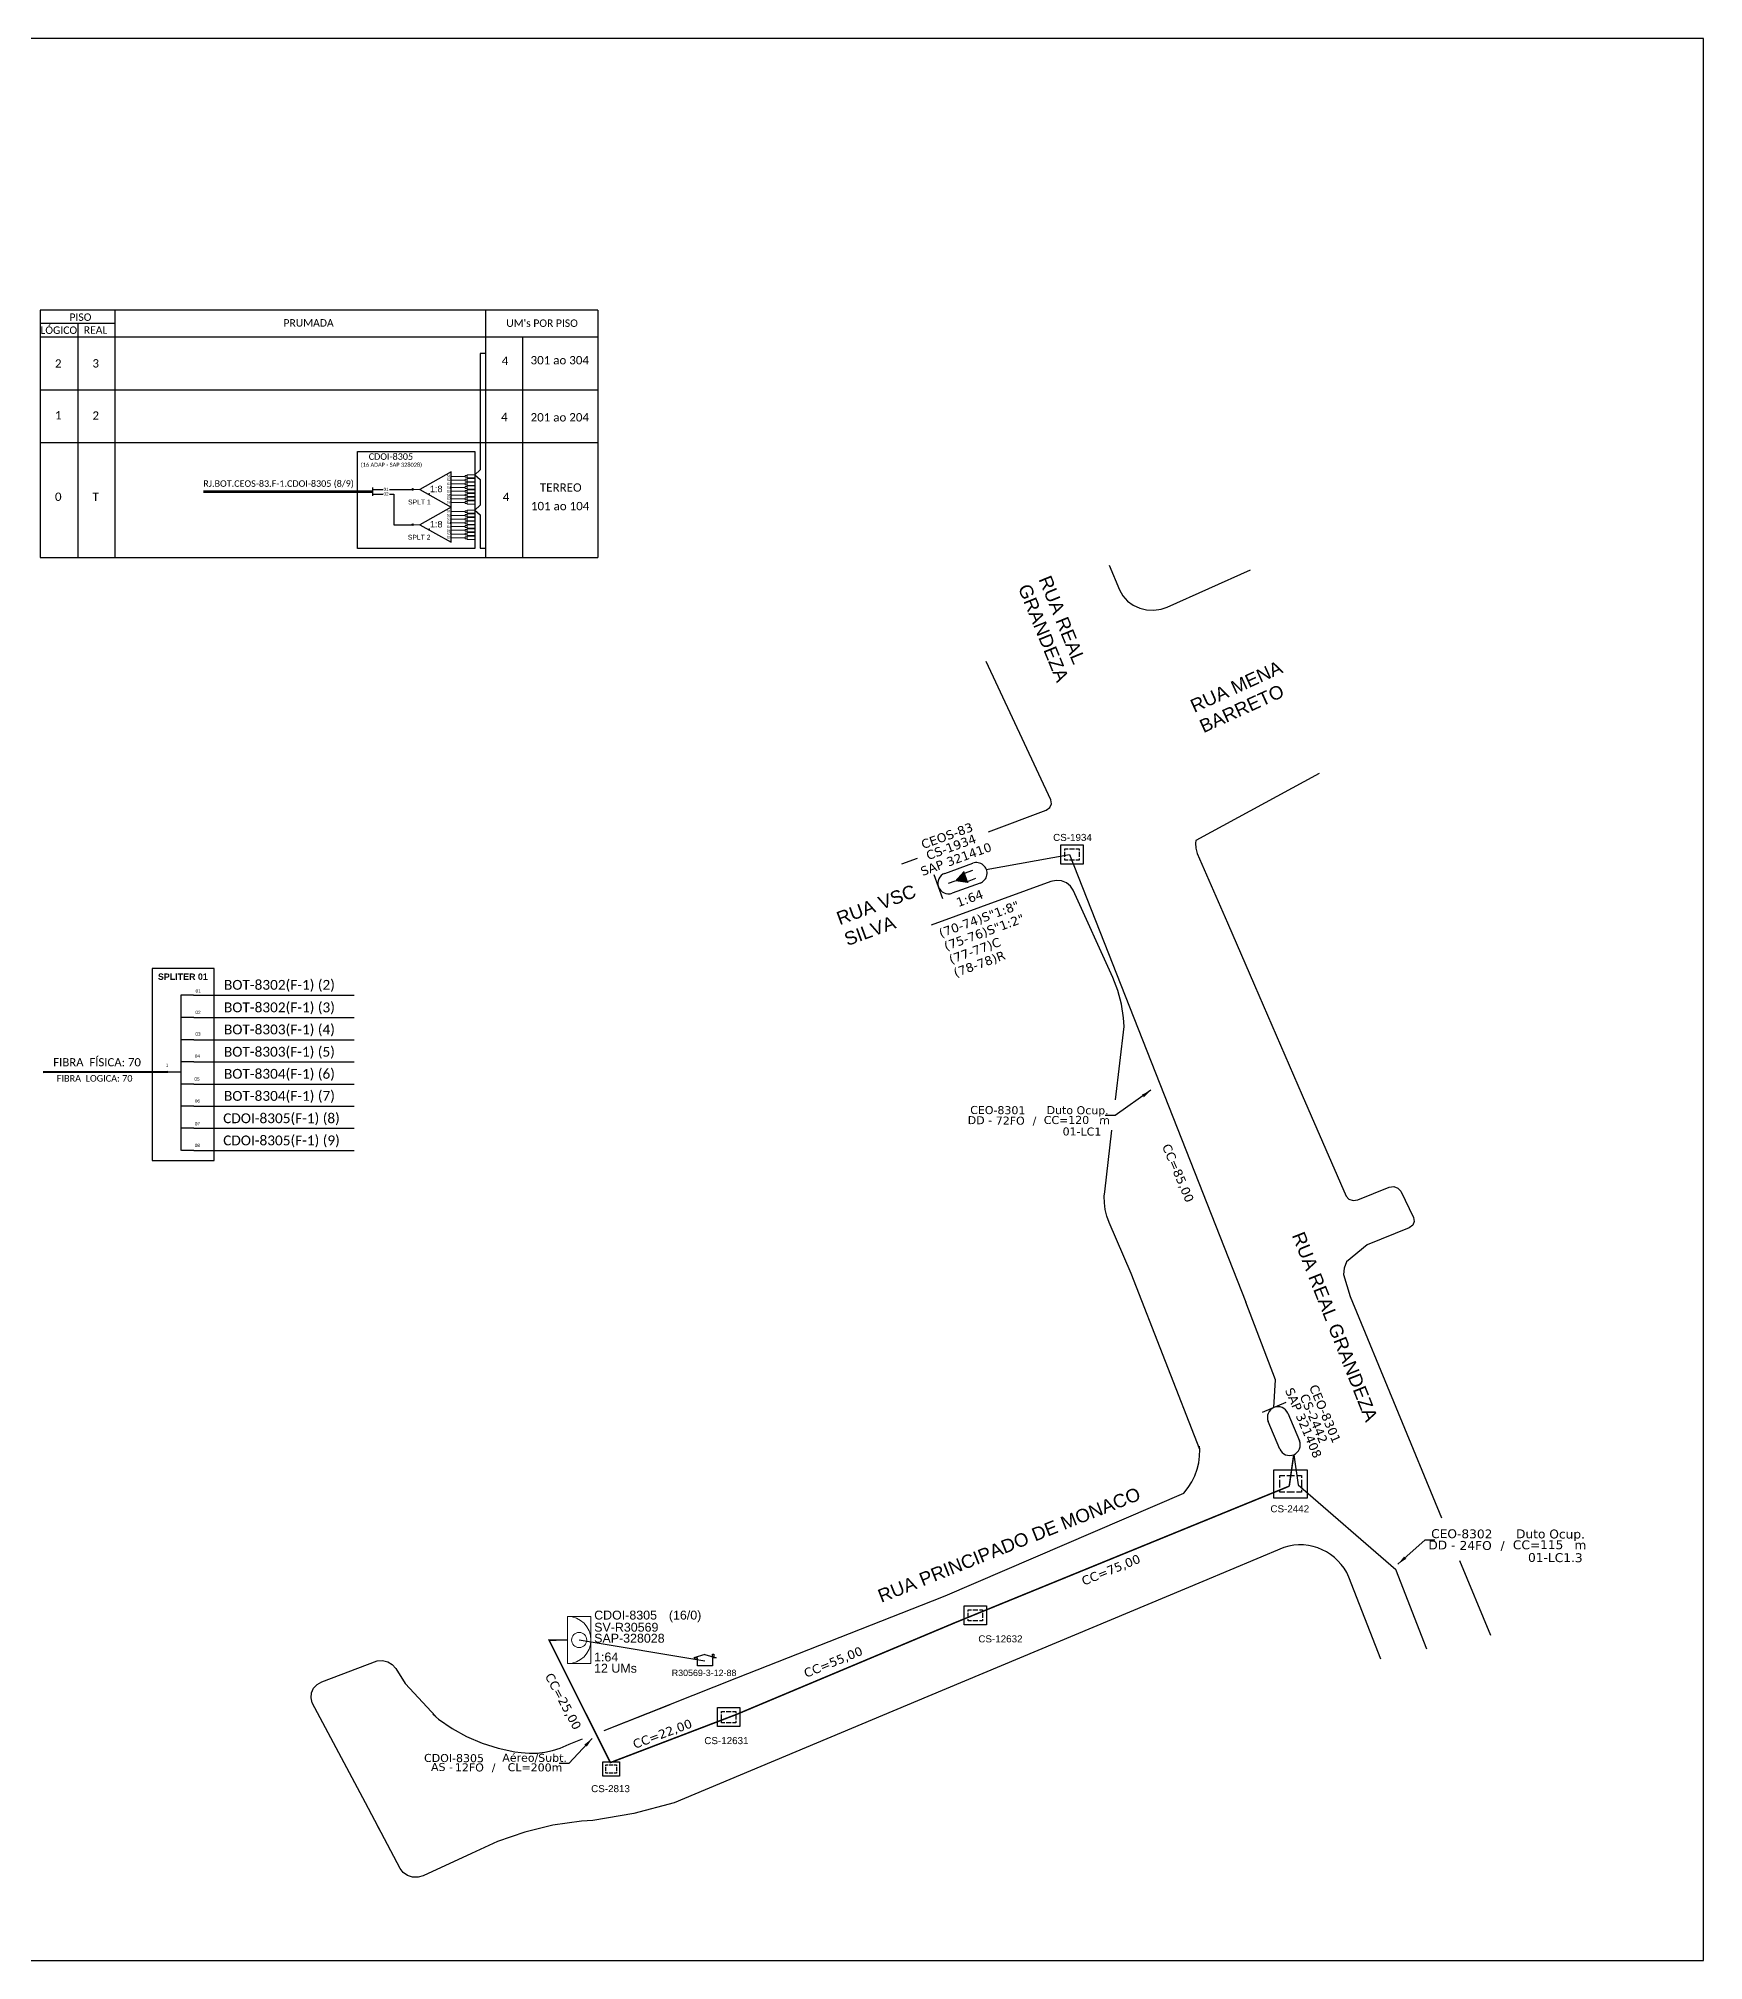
# Model space of a CAD drawing. Extents: x -4 to 837, y 1 to 595.
# Drawn here: x 323 to 837, y 1 to 595 of the extents above; entities that cross this region are included whole.
import ezdxf
from ezdxf.enums import TextEntityAlignment as Align

# ---------------------------------------------------------------- set-up
doc = ezdxf.new("R2010")
doc.units = 0
for name, color, linetype in [('10.1-Caixas Subterrâneas', 5, 'Continuous'), ('20.4-CEOS', 1, 'Continuous'), ('20.5-CEO', 1, 'Continuous'), ('CAP a instalar', 1, 'Continuous'), ('celulas gpon', 7, 'Continuous'), ('label_cabos', 7, 'Continuous'), ('locais', 7, 'Continuous'), ('QUADRA', 7, 'Continuous'), ('surveys', 7, 'Continuous')]:
    doc.layers.add(name, color=color, linetype=linetype)
for name, color, linetype, lineweight in [("20.0-LEGENDA DOS CDO'S", 1, 'Continuous', 0), ('20.1-CDO_INTERIOR', 1, 'Continuous', 0), ('Segmento Logradouro Texto', 238, 'Continuous', 0)]:
    doc.layers.add(name, color=color, linetype=linetype, lineweight=lineweight)
doc.layers.add('DROP DE CLIENTE', color=140, linetype='Continuous', plot=False)
doc.styles.add('ARIAL', font='arial.ttf')
doc.styles.add('DIGICADE', font='arial.ttf')
doc.styles.add('MtXpl_Calibri', font='calibri.ttf')
doc.styles.add('siredit', font='verdana.ttf')
doc.styles.add('WMF-Calibri0', font='calibri.ttf')
doc.linetypes.add('FENCELINE1', pattern='A,0.25,-0.1,[133,ltypeshp.shx,S=0.1,R=0,X=-0.1,Y=0],-0.1,1', length=1.45)
doc.dimstyles.new('CC', dxfattribs={"dimtxt": 1, "dimasz": 2, "dimexe": 0.18, "dimexo": 0.0625, "dimgap": 0.09, "dimtad": 0, "dimdec": 0, "dimrnd": 1, "dimzin": 0, "dimdsep": 46, "dimtxsty": 'siredit', "dimblk": 'NONE', "dimcen": 0, "dimse1": 1, "dimse2": 1, "dimsd1": 1, "dimsd2": 1, "dimclrt": 7, "dimadec": 0, "dimazin": 0, "dimtfac": 1, "dimtdec": 0, "dimtofl": 0, "dimtmove": 0, "dimatfit": 3, "dimfxl": 0, "dimtolj": 1, "dimtzin": 0, "dimarcsym": 0})

# ---------------------------------------------------------------- blocks, each defined once
blk = doc.blocks.new('SPLT_1-8_SC-APC')
at = {"color": 1}
blk.add_lwpolyline([(-7.37, -2.1), (-17.04, -7.55), (-7.37, -13), (-7.37, -2.1)], dxfattribs=at)
at = {"color": 3, "lineweight": 0}
for points in [[(-2.99, -3.51), (-7.37, -3.51)], [(-7.37, -4.66), (-2.99, -4.66)], [(-7.37, -5.82), (-2.99, -5.82)], [(-2.41, -3.02), (-2.41, -4)], [(-2.41, -3.02), (0, -3.02)], [(-2.41, -4), (0, -4)], [(-2.41, -4.17), (-2.41, -5.16)], [(-2.41, -4.17), (0, -4.17)], [(-2.41, -5.16), (0, -5.16)], [(-2.41, -5.32), (-2.41, -6.31)], [(-2.41, -5.32), (0, -5.32)], [(-7.37, -6.97), (-2.99, -6.97)], [(-7.37, -8.12), (-2.99, -8.12)], [(-7.37, -9.28), (-2.99, -9.28)], [(-7.37, -10.43), (-2.99, -10.43)], [(-7.37, -11.58), (-2.99, -11.58)], [(-2.41, -6.31), (0, -6.31)], [(-2.41, -6.48), (-2.41, -7.46)], [(-2.41, -6.48), (0, -6.48)], [(-2.41, -7.46), (0, -7.46)], [(-2.41, -7.63), (-2.41, -8.62)], [(-2.41, -7.63), (0, -7.63)], [(-2.41, -8.62), (0, -8.62)], [(-2.41, -8.78), (-2.41, -9.77)], [(-2.41, -8.78), (0, -8.78)], [(-2.41, -9.77), (0, -9.77)], [(-2.41, -9.94), (-2.41, -10.92)], [(-2.41, -9.94), (0, -9.94)], [(-2.41, -10.92), (0, -10.92)], [(-2.41, -11.09), (-2.41, -12.08)], [(-2.41, -11.09), (0, -11.09)], [(-2.41, -12.08), (0, -12.08)]]:
    blk.add_lwpolyline(points, dxfattribs=at)
for points in [[(-2.99, -3.22), (-2.41, -3.22), (-2.41, -3.8), (-2.99, -3.8)], [(-2.99, -4.38), (-2.41, -4.38), (-2.41, -4.95), (-2.99, -4.95)], [(-2.99, -5.53), (-2.41, -5.53), (-2.41, -6.1), (-2.99, -6.1)], [(-2.99, -6.68), (-2.41, -6.68), (-2.41, -7.26), (-2.99, -7.26)], [(-2.99, -7.84), (-2.41, -7.84), (-2.41, -8.41), (-2.99, -8.41)], [(-2.99, -8.99), (-2.41, -8.99), (-2.41, -9.56), (-2.99, -9.56)], [(-2.99, -10.14), (-2.41, -10.14), (-2.41, -10.72), (-2.99, -10.72)], [(-2.99, -11.3), (-2.41, -11.3), (-2.41, -11.87), (-2.99, -11.87)]]:
    blk.add_lwpolyline(points, close=True, dxfattribs=at)
at = {"color": 1, "lineweight": 0}
blk.add_lwpolyline([(-17.04, -7.55), (-19.26, -7.55)], dxfattribs=at)
at = {"color": 1, "style": 'ARIAL'}
for s, height, p in [('S1', 0.75, (-8.74, -3.78)), ('S2', 0.75, (-8.74, -4.97)), ('S3', 0.75, (-8.74, -6.18)), ('1:8', 2, (-13.91, -8.4)), ('S4', 0.75, (-8.74, -7.36)), ('S5', 0.75, (-8.74, -8.57)), ('S6', 0.75, (-8.74, -9.69)), ('S7', 0.75, (-8.74, -10.78)), ('S8', 0.75, (-8.74, -11.9))]:
    blk.add_text(s, height=height, dxfattribs=at).set_placement(p)
blk = doc.blocks.new('SPLITTER_')
blk.add_point((0, 0))
at = {"style": 'ARIAL', "flags": 4}
blk.add_attdef('SPLT', (0, -3.26), '', height=1.5, dxfattribs=at)
blk = doc.blocks.new('SURVEY_SURVEY')
for p, q in [((0, 0.0000127), (-0.0000126, 0.000009)), ((-0.0000126, 0.000009), (-0.0000086, 0.000009)), ((-0.0000086, 0), (-0.0000086, 0.000009)), ((0.0000086, 0), (-0.0000086, 0)), ((0, 0.0000127), (0.0000126, 0.000009)), ((0.0000084, 0.0000132), (0.0000098, 0.0000132)), ((0.0000084, 0.0000103), (0.0000084, 0.0000132)), ((0.0000126, 0.000009), (0.0000086, 0.000009)), ((0.0000086, 0.000009), (0.0000086, 0)), ((0.0000098, 0.0000132), (0.0000098, 0.0000099))]:
    blk.add_line(p, q)
blk = doc.blocks.new('MANHOLE_MS')
at = {"color": 0}
for p, q in [((-0.00000604, 0.00000542), (0.00000646, 0.00000542)), ((-0.00000604, -0.00000529), (-0.00000604, 0.00000542)), ((0.00000646, 0.00000542), (0.00000646, -0.00000529)), ((0.00000646, -0.00000529), (-0.00000604, -0.00000529))]:
    blk.add_line(p, q, dxfattribs=at)
for points in [[(-0.00000381, 0.00000234, 0), (-0.00000381, 0.00000319, 0), (-0.00000198, 0.00000319, 0)], [(-0.00000381, -0.00000131, 0), (-0.00000381, 0.00000156, 0)], [(-0.00000121, 0.00000319, 0), (0.00000167, 0.00000319, 0)], [(0.00000244, 0.00000319, 0), (0.00000422, 0.00000319, 0), (0.00000422, 0.00000234, 0)], [(0.00000422, 0.00000156, 0), (0.00000422, -0.00000131, 0)], [(-0.00000198, -0.00000306, 0), (-0.00000381, -0.00000306, 0), (-0.00000381, -0.00000209, 0)], [(0.00000167, -0.00000306, 0), (-0.00000121, -0.00000306, 0)], [(0.00000422, -0.00000209, 0), (0.00000422, -0.00000306, 0), (0.00000244, -0.00000306, 0)]]:
    blk.add_polyline3d(points, dxfattribs=at)
blk = doc.blocks.new('*U61')
at = {"layer": '20.4-CEOS', "color": 7, "style": 'siredit'}
for tag, p in [('FIBRAS_SPLITTER', (0, 0)), ('FIBRAS_TOP_C', (0, -4.13)), ('RESERVA_FINAIS', (0, -5.46))]:
    blk.add_attdef(tag, p, '', height=1.01, dxfattribs=at)
for tag, p, flags in [('ID_ATIVIDADE', (0, -6.77), 3), ('QTDE', (0, -9.4), 1), ('FATOR', (0, -8.09), 1), ('FID', (0, -10.71), 1)]:
    blk.add_attdef(tag, p, '', height=1.01, dxfattribs=dict(at, flags=flags))
blk = doc.blocks.new('*U62')
at = {"layer": '20.4-CEOS', "color": 7, "style": 'siredit'}
blk.add_attdef('FIBRAS_SPLITTER', (0, 0), '', height=1.01, dxfattribs=at)
for tag, p, flags in [('ID_ATIVIDADE', (0, -1.48), 3), ('FATOR', (0, -2.79), 1), ('QTDE', (0, -4.11), 1), ('FID', (0, -5.42), 1)]:
    blk.add_attdef(tag, p, '', height=1.01, dxfattribs=dict(at, flags=flags))
blk = doc.blocks.new('LEGENDA DOS CABOS')
at = {"layer": 'label_cabos', "color": 0, "style": 'siredit'}
for tag, p in [('TIPO_CABO', (2.74, 0.52)), ('ID', (4.24, 1.63)), ('CABO', (6.16, 0.47)), ('/', (9.19, 0.47)), ('METROS', (14.36, 0.47)), ('XX', (14.31, 1.67))]:
    blk.add_attdef(tag, text='', height=1, rotation=359.69, dxfattribs=at).set_placement(p, align=Align.MIDDLE_CENTER)
blk = doc.blocks.new('_None')
blk = doc.blocks.new('Inst CB DT OCUP CFOA-SM-DD-S-72')
at = {"layer": 'label_cabos', "color": 0, "style": 'siredit'}
for tag, flags, p in [('ID_ATIVIDADE', 3, (1.31, 2.67)), ('FATOR', 1, (11.56, 2.55))]:
    blk.add_attdef(tag, text='', height=1, rotation=359.69, dxfattribs=dict(at, flags=flags)).set_placement(p, align=Align.MIDDLE_CENTER)
for tag, p in [('TIPO_CABO', (1.11, 0)), ('DESTINO_CABO', (3.13, 1.26)), ('CABO', (4.69, -0.05)), ('/', (7.71, -0.05)), ('LANCE', (10.41, 0.02)), ('TIPO_CABO', (13.11, 1.24)), ('UND', (16.46, 0)), ('FID', (13.65, -1.41))]:
    blk.add_attdef(tag, text='', height=1, rotation=359.69, dxfattribs=at).set_placement(p, align=Align.MIDDLE_CENTER)
blk.add_attdef('QTDE', (11.93, -0.45), '', height=1, rotation=359.69, dxfattribs=at)
blk = doc.blocks.new('Inst CB DT OCUP CFOA-SM-DD-G-24')
at = {"layer": 'label_cabos', "color": 0, "style": 'siredit'}
for tag, flags, p in [('ID_ATIVIDADE', 3, (1.31, 2.67)), ('FATOR', 1, (11.56, 2.55))]:
    blk.add_attdef(tag, text='', height=1, rotation=359.69, dxfattribs=dict(at, flags=flags)).set_placement(p, align=Align.MIDDLE_CENTER)
for tag, p in [('TIPO_CABO', (1.11, 0)), ('DESTINO_CABO', (3.13, 1.26)), ('CABO', (4.69, -0.05)), ('/', (7.71, -0.05)), ('LANCE', (10.41, 0.02)), ('TIPO_CABO', (13.11, 1.24)), ('UND', (16.46, 0)), ('FID', (13.65, -1.41))]:
    blk.add_attdef(tag, text='', height=1, rotation=359.69, dxfattribs=at).set_placement(p, align=Align.MIDDLE_CENTER)
blk.add_attdef('QTDE', (11.93, -0.45), '', height=1, rotation=359.69, dxfattribs=at)

msp = doc.modelspace()

# ---------------------------------------------------------------- hatches: boundary and pattern name
h = msp.add_hatch(color=3)
h.dxf.hatch_style = 1
edge = h.paths.add_edge_path()
edge.add_arc((438.22, 455.89), 0.256, 0, 360)
h = msp.add_hatch(color=3)
h.dxf.hatch_style = 1
edge = h.paths.add_edge_path()
edge.add_arc((438.25, 444.99), 0.256, 0, 360)

# ---------------------------------------------------------------- linework, layer by layer
for p, q in [((837.17, 595.26), (-3.83, 595.26)), ((837.17, 1.26), (837.17, 595.26)), ((-3.83, 1.26), (837.17, 1.26))]:
    msp.add_line(p, q)
at = {"color": 1}
msp.add_line((425.85, 456.47), (425.85, 453.9), dxfattribs=at)
at = {"color": 7, "linetype": 'Continuous'}
for p, q in [((366.56, 299.64), (366.56, 251.58)), ((370.45, 299.64), (366.56, 299.64)), ((370.64, 292.68), (366.75, 292.68)), ((370.64, 285.83), (366.75, 285.83)), ((362.52, 275.92), (366.54, 275.92)), ((370.64, 278.95), (366.75, 278.95)), ((370.64, 272.13), (366.75, 272.13)), ((370.64, 265.3), (366.75, 265.3)), ((370.64, 258.46), (366.75, 258.46)), ((370.64, 251.62), (366.75, 251.62))]:
    msp.add_line(p, q, dxfattribs=at)
at = {"color": 10, "linetype": 'Continuous'}
for p, q in [((370.45, 299.64), (420.18, 299.62)), ((370.64, 292.68), (420.18, 292.67)), ((370.64, 285.84), (420.18, 285.83)), ((370.64, 278.96), (420.18, 278.95)), ((370.64, 272.14), (420.18, 272.13)), ((370.64, 265.32), (420.18, 265.3)), ((370.64, 258.47), (420.18, 258.45)), ((370.64, 251.62), (420.18, 251.61))]:
    msp.add_line(p, q, dxfattribs=at)
at = {"color": 1, "linetype": 'Continuous', "lineweight": 60}
msp.add_line((362.52, 275.92), (324.03, 275.8), dxfattribs=at)
at = {"color": 0}
for points in [[(495.42, 511.29), (323.16, 511.29)], [(346.31, 507.17), (323.16, 507.17)]]:
    msp.add_lwpolyline(points, dxfattribs=at)
for points in [[(323.16, 511.29), (323.16, 434.87)], [(346.31, 434.87), (346.31, 511.29)], [(460.7, 511.29), (460.7, 434.87)], [(495.42, 511.29), (495.42, 434.87)], [(334.73, 507.17), (334.73, 434.87)], [(323.16, 503.06), (495.42, 503.06)], [(472.27, 434.87), (472.27, 503.06)], [(323.16, 486.69), (495.42, 486.69)], [(323.16, 470.34), (495.42, 470.34)], [(323.16, 434.87), (495.42, 434.87)]]:
    msp.add_lwpolyline(points)
at = {"color": 3}
for points in [[(460.71, 497.89), (459.05, 497.89), (459.05, 461.93), (457.48, 460.42), (459.05, 458.91), (459.05, 451.03), (457.48, 449.52), (459.05, 448.01), (459.05, 437.74), (460.7, 437.74)], [(425.85, 455.89), (429.01, 455.89)], [(431.08, 455.89), (438.22, 455.89)]]:
    msp.add_lwpolyline(points, dxfattribs=at)
at = {"color": 1}
msp.add_lwpolyline([(421.21, 467.64), (457.48, 467.64), (457.48, 437.63), (421.21, 437.63)], close=True, dxfattribs=at)
msp.add_lwpolyline([(373.55, 455.19, 0.8, 0.8, 0), (425.85, 455.19, 0.8, 0.8, 0)], format="xyseb", dxfattribs=at)
at = {"color": 2}
for points in [[(425.84, 454.47), (429, 454.47)], [(431.08, 454.47), (432.36, 454.47), (432.36, 444.99), (438.22, 444.99)]]:
    msp.add_lwpolyline(points, dxfattribs=at)
at = {"color": 7}
msp.add_lwpolyline([(357.74, 248.5), (376.86, 248.5), (376.86, 307.87), (357.74, 307.87)], close=True, dxfattribs=at)
at = {"color": 3}
for centre in [(438.22, 455.89), (438.25, 444.99)]:
    msp.add_circle(centre, 0.256, dxfattribs=at)
at = {"layer": '20.1-CDO_INTERIOR', "color": 1, "lineweight": 18}
msp.add_lwpolyline([(493.34, 93.02), (493.34, 107.62), (486.04, 107.62), (486.04, 93.02)], close=True, dxfattribs=at)
msp.add_circle((489.69, 100.32), 2.34, dxfattribs=at)
msp.add_arc((486.04, 100.32), 7.3, 269.97241, 89.97241, dxfattribs=at)
at = {"layer": '20.4-CEOS', "color": 7}
for p, q in [((602.7, 337.24), (611.34, 340.38)), ((613.57, 334.22), (604.94, 331.08))]:
    msp.add_line(p, q, dxfattribs=at)
for points in [[(602.09, 329.33), (599.39, 336.75)], [(605.75, 334.86), (603.68, 334.11)], [(608.72, 337.32), (611.34, 338.27)], [(609.65, 334.76), (612.27, 335.71)]]:
    msp.add_lwpolyline(points, dxfattribs=at)
msp.add_lwpolyline([(605.75, 334.86, 0, 4.04, 0), (609.32, 336.16, 4.04, 4.04, 0)], format="xyseb", dxfattribs=at)
for centre, start, end in [((612.46, 337.3), 289.97538, 109.97538), ((603.82, 334.16), 109.97538, 289.97538)]:
    msp.add_arc(centre, 3.28, start, end, dxfattribs=at)
at = {"layer": '20.5-CEO', "color": 5}
for p, q in [((706.21, 159.34), (702.64, 167.85)), ((708.7, 170.4), (712.27, 161.89))]:
    msp.add_line(p, q, dxfattribs=at)
msp.add_lwpolyline([(708.05, 173.69), (700.74, 170.62)], dxfattribs=at)
for centre, start, end in [((705.67, 169.12), 22.77808, 202.77808), ((709.24, 160.62), 202.77808, 22.77808)]:
    msp.add_arc(centre, 3.29, start, end, dxfattribs=at)
at = {"layer": 'CAP a instalar', "color": 7, "ltscale": 50}
for p, q in [((615.49, 338.41), (641.19, 343.09)), ((641.19, 343.09), (695.67, 204.71)), ((704.91, 180.69), (695.67, 204.71)), ((704.4, 172.15), (704.91, 180.69)), ((710.51, 157.58), (711.86, 148.27)), ((711.86, 148.27), (742.03, 122.13)), ((751.67, 97.49), (742.03, 122.13)), ((742.03, 122.13), (742.03, 122.13))]:
    msp.add_line(p, q, dxfattribs=at)
at = {"layer": 'CAP a instalar', "color": 10, "ltscale": 50, "const_width": 0.55}
msp.add_lwpolyline([(695.67, 204.71), (695.67, 204.71)], dxfattribs=at)
at = {"layer": 'CAP a instalar', "color": 10, "linetype": 'FENCELINE1', "ltscale": 7, "const_width": 0.467}
for points in [[(709.12, 147.86), (710.51, 157.58)], [(486.04, 100.31), (480.39, 100.29), (499.33, 62.44), (538.25, 77.3), (605.85, 105.68), (709.12, 147.86)]]:
    msp.add_lwpolyline(points, dxfattribs=at)
at = {"layer": 'DROP DE CLIENTE'}
msp.add_lwpolyline([(528.49, 93.78), (489.69, 100.32)], dxfattribs=at)
at = {"layer": 'QUADRA'}
for points in [[(653.49, 432.48), (656.7, 424.85), (657.74, 423), (659.16, 421.38), (660.91, 420.08), (662.91, 419.16), (665.06, 418.64), (667.31, 418.54), (669.53, 418.87), (671.4, 419.51), (697.19, 431)], [(598.87, 112.41), (602.79, 113.95)], [(427.98, 41.71), (427.01, 43.54)]]:
    msp.add_lwpolyline(points, dxfattribs=at)
at = {"layer": 'QUADRA', "color": 4}
for points in [[(653.49, 432.48), (656.7, 424.85), (657.74, 423), (659.16, 421.38), (660.91, 420.08), (662.91, 419.16), (665.06, 418.64), (667.31, 418.54), (669.53, 418.87), (671.4, 419.51), (697.19, 431)], [(616.14, 350.09), (634.05, 356.74), (635.13, 357.55), (635.63, 358.74), (635.42, 360.01), (615.44, 402.67)], [(718.37, 368.09), (680.26, 347.35)], [(680.26, 347.35), (680.12, 346.57), (680.22, 345.03), (680.69, 343.37), (690.04, 321.96), (698.4, 302.71)], [(589.39, 340.16), (594.2, 341.95)], [(655.43, 267.23), (658.09, 289.88), (657.95, 292.63), (657.3, 296.85), (656.2, 301), (654.62, 305.01), (642.33, 332.02), (641.51, 333.25), (640.27, 334.28), (638.73, 334.9), (637.07, 335.03), (635.41, 334.72), (598.43, 321.21)], [(698.4, 302.71), (713.14, 268.74)], [(713.14, 268.74), (726.7, 237.53), (727.59, 236.57), (728.89, 236.14), (730.28, 236.35), (740.05, 240.29)], [(681.45, 159.23), (660.26, 213.61), (653.48, 229.35), (652.76, 231.32), (652.28, 233.35), (652.01, 235.41), (651.98, 237.49), (652.1, 238.84), (654.34, 257.91)], [(740.05, 240.29), (741.41, 240.48), (742.7, 240), (743.58, 238.99), (747.55, 230.93), (747.76, 229.69), (747.29, 228.5), (746.2, 227.69), (733.21, 222.46)], [(733.21, 222.46), (726.78, 217.18), (726.08, 215.26), (725.87, 213.25), (727.94, 206.45)], [(727.94, 206.45), (756.23, 138.12)], [(676.51, 145.75), (676.51, 145.75), (676.51, 145.75), (677.86, 147.43), (679.02, 149.2), (679.93, 151.1), (680.65, 153.07), (681.16, 155.08), (681.43, 157.15), (681.45, 159.23), (681.35, 160.26)], [(602.79, 113.95), (676.51, 145.75)], [(707.47, 128.94), (682.38, 118.43)], [(761.72, 124.89), (771.29, 101.78)], [(737.42, 94.37), (727.58, 119.74)], [(682.38, 118.43), (597.4, 82.83)], [(538.39, 88.58), (598.87, 112.41)], [(423.6, 49.98), (407.22, 80.92), (406.82, 82.43), (406.97, 83.97), (407.62, 85.41), (408.7, 86.59), (410.11, 87.4), (427.23, 93.9), (428.92, 93.97), (430.53, 93.57), (431.93, 92.71), (432.99, 91.51), (435.87, 86.85), (445.34, 76.64)], [(497.45, 72.39), (538.39, 88.58)], [(444.48, 77.38), (446.2, 75.9), (450.39, 72.99), (454.9, 70.49), (459.67, 68.46), (464.65, 66.88), (469.76, 65.79), (471.72, 65.52), (474.19, 65.32), (476.65, 65.35), (479.09, 65.63), (481.49, 66.13), (483.81, 66.87), (486.58, 68.1), (490.76, 69.75)], [(497.45, 72.39), (517.78, 80.43)], [(597.4, 82.83), (519.01, 50)], [(519.01, 50), (519.01, 50), (519.01, 50), (506.62, 46.68), (493.92, 44.58), (490.36, 44.31), (481.5, 43.07), (472.85, 40.96), (464.45, 38.04), (456.45, 34.32), (441.48, 27.45), (439.88, 27.01), (438.22, 27.02), (436.63, 27.52), (435.28, 28.47), (434.33, 29.73), (423.6, 49.98)]]:
    msp.add_lwpolyline(points, dxfattribs=at)
msp.add_arc((712.48, 113.31), 16.41, 23.05182, 107.80091, dxfattribs=at)

# ---------------------------------------------------------------- block references
at = {"color": 3}
for p in [(457.48, 463.44), (457.48, 452.54)]:
    msp.add_blockref('SPLT_1-8_SC-APC', p, dxfattribs=at)
ref = msp.add_blockref('SPLITTER_', (443.33, 454.51), dxfattribs=dict(xscale=-1))
ref.add_attrib('SPLT', 'SPLT 1', (436.8, 451.25), dxfattribs={"height": 1.5, "style": 'ARIAL'})
ref = msp.add_blockref('SPLITTER_', (443.28, 443.62), dxfattribs=dict(xscale=-1))
ref.add_attrib('SPLT', 'SPLT 2', (436.75, 440.36), dxfattribs={"height": 1.5, "style": 'ARIAL'})
at = {"color": 0, "lineweight": 0}
ref = msp.add_blockref('Inst CB DT OCUP CFOA-SM-DD-S-72', (611.32, 260.96), dxfattribs=dict(at, xscale=2.473489893501805, yscale=2.473489893501805, zscale=2.473489893501805))
ref.add_attrib('DESTINO_CABO', 'CEO-8301', dxfattribs={"layer": 'label_cabos', "color": 0, "height": 2.473, "rotation": 359.69001, "style": 'siredit'}).set_placement((619.06, 264.08), align=Align.MIDDLE_CENTER)
ref.add_attrib('TIPO_CABO', 'Duto Ocup.', dxfattribs={"layer": 'label_cabos', "color": 0, "height": 2.473, "rotation": 359.69001, "style": 'siredit'}).set_placement((643.74, 264.04), align=Align.MIDDLE_CENTER)
ref.add_attrib('/', '/', dxfattribs={"layer": 'label_cabos', "color": 0, "height": 2.47, "rotation": 359.69001, "style": 'siredit'}).set_placement((630.4, 260.83), align=Align.MIDDLE_CENTER)
ref.add_attrib('FID', '01-LC1', dxfattribs={"layer": 'label_cabos', "color": 0, "height": 2.473, "rotation": 359.69001, "style": 'siredit'}).set_placement((645.07, 257.46), align=Align.MIDDLE_CENTER)
ref.add_attrib('LANCE', 'CC=', dxfattribs={"layer": 'label_cabos', "color": 0, "height": 2.473, "rotation": 359.69001, "style": 'siredit'}).set_placement((637.06, 261.01), align=Align.MIDDLE_CENTER)
ref.add_attrib('UND', 'm', dxfattribs={"layer": 'label_cabos', "color": 0, "height": 2.47, "rotation": 359.69001, "style": 'siredit'}).set_placement((652.04, 260.96), align=Align.MIDDLE_CENTER)
ref.add_attrib('CABO', '72FO', dxfattribs={"layer": 'label_cabos', "color": 0, "height": 2.473, "rotation": 359.69001, "style": 'siredit'}).set_placement((622.91, 260.83), align=Align.MIDDLE_CENTER)
ref.add_attrib('TIPO_CABO', 'DD - ', dxfattribs={"layer": 'label_cabos', "color": 0, "height": 2.473, "rotation": 359.69001, "style": 'siredit'}).set_placement((614.07, 260.95), align=Align.MIDDLE_CENTER)
ref.add_attrib('QTDE', '120', (640.82, 259.83), dxfattribs={"layer": 'label_cabos', "color": 0, "height": 2.473, "rotation": 359.69001, "style": 'siredit'})
ref = msp.add_blockref('Inst CB DT OCUP CFOA-SM-DD-G-24', (753.85, 129.67), dxfattribs=dict(at, xscale=2.748322103890894, yscale=2.748322103890894, zscale=2.748322103890894))
ref.add_attrib('DESTINO_CABO', 'CEO-8302', dxfattribs={"layer": 'label_cabos', "color": 0, "height": 2.748, "rotation": 359.69001, "style": 'siredit'}).set_placement((762.45, 133.14), align=Align.MIDDLE_CENTER)
ref.add_attrib('TIPO_CABO', 'Duto Ocup.', dxfattribs={"layer": 'label_cabos', "color": 0, "height": 2.748, "rotation": 359.69001, "style": 'siredit'}).set_placement((789.87, 133.09), align=Align.MIDDLE_CENTER)
ref.add_attrib('/', '/', dxfattribs={"layer": 'label_cabos', "color": 0, "height": 2.75, "rotation": 359.69001, "style": 'siredit'}).set_placement((775.05, 129.53), align=Align.MIDDLE_CENTER)
ref.add_attrib('FID', '01-LC1.3', dxfattribs={"layer": 'label_cabos', "color": 0, "height": 2.748, "rotation": 359.69001, "style": 'siredit'}).set_placement((791.36, 125.79), align=Align.MIDDLE_CENTER)
ref.add_attrib('LANCE', 'CC=', dxfattribs={"layer": 'label_cabos', "color": 0, "height": 2.748, "rotation": 359.69001, "style": 'siredit'}).set_placement((782.46, 129.73), align=Align.MIDDLE_CENTER)
ref.add_attrib('UND', 'm', dxfattribs={"layer": 'label_cabos', "color": 0, "height": 2.75, "rotation": 359.69001, "style": 'siredit'}).set_placement((799.1, 129.68), align=Align.MIDDLE_CENTER)
ref.add_attrib('CABO', '24FO', dxfattribs={"layer": 'label_cabos', "color": 0, "height": 2.748, "rotation": 359.69001, "style": 'siredit'}).set_placement((766.73, 129.53), align=Align.MIDDLE_CENTER)
ref.add_attrib('TIPO_CABO', 'DD - ', dxfattribs={"layer": 'label_cabos', "color": 0, "height": 2.748, "rotation": 359.69001, "style": 'siredit'}).set_placement((756.9, 129.66), align=Align.MIDDLE_CENTER)
ref.add_attrib('QTDE', '115', (786.63, 128.42), dxfattribs={"layer": 'label_cabos', "color": 0, "height": 2.748, "rotation": 359.69001, "style": 'siredit'})
at = {"layer": '20.4-CEOS', "color": 0, "lineweight": 0}
ref = msp.add_blockref('*U61', (601.47, 317.33), dxfattribs=dict(at, xscale=2.748322103884053, yscale=2.748322103884053, zscale=2.748322103884053, rotation=19.97537818991623))
ref.add_attrib('FIBRAS_SPLITTER', '(70-74)S"1:8"', (601.47, 317.33), dxfattribs={"color": 7, "height": 2.7749, "rotation": 19.97538, "style": 'siredit'})
ref.add_attrib('FIBRAS_TOP_C', '(77-77)C', (604.58, 309.21), dxfattribs={"color": 7, "height": 2.775, "rotation": 19.97538, "style": 'siredit'})
ref.add_attrib('RESERVA_FINAIS', '(78-78)R', (606, 305.1), dxfattribs={"color": 7, "height": 2.775, "rotation": 19.97538, "style": 'siredit'})
at = {"layer": '20.4-CEOS', "color": 0, "lineweight": 0, "xscale": 2.748322103884053, "yscale": 2.748322103884053, "zscale": 2.748322103884053, "rotation": 19.97537818991623}
msp.add_blockref('*U62', (603.04, 313.31), dxfattribs=at).add_auto_attribs({'FIBRAS_SPLITTER': '(75-76)S"1:2"'})
at = {"layer": 'label_cabos', "color": 0, "lineweight": 0, "xscale": 2.473489893501821, "yscale": 2.473489893501821, "zscale": 2.473489893501821}
msp.add_blockref('LEGENDA DOS CABOS', (440.52, 59.8), dxfattribs=at).add_auto_attribs({'ID': 'CDOI-8305', 'CABO': '12FO', 'METROS': 'CL=200m', 'XX': 'Aéreo/Subt.', '/': '/', 'TIPO_CABO': 'AS -'})
at = {"layer": 'locais', "color": 30}
for p, xscale, yscale, zscale in [((641.88, 343.03), 549664.4207781788, 549664.4207781788, 549664.4207781788), ((709.39, 148.49), 824496.6311672686, 824496.6311672686, 824496.6311672686), ((612.02, 107.88), 549664.4207781788, 549664.4207781788, 549664.4207781788), ((535.77, 76.45), 549664.4207781788, 549664.4207781788, 549664.4207781788), ((499.5, 60.41), 412248.3155836338, 412248.3155836338, 412248.3155836338)]:
    msp.add_blockref('MANHOLE_MS', p, dxfattribs=dict(at, xscale=xscale, yscale=yscale, zscale=zscale))
at = {"layer": 'surveys', "color": 255, "xscale": 274832.2103890894, "yscale": 274832.2103890894, "zscale": 274832.2103890894}
msp.add_blockref('SURVEY_SURVEY', (528.57, 92.31), dxfattribs=at)

# ---------------------------------------------------------------- texts
at = {"color": 0, "style": 'WMF-Calibri0'}
for s, p in [('  LÓGICO', (321.58, 503.95)), ('     PISO', (328.12, 507.98)), ('    REAL', (333.34, 504.01)), ('PRUMADA', (398.3, 506.21)), ("UM's POR PISO", (467.15, 506.12))]:
    msp.add_text(s, height=2.3, dxfattribs=at).set_placement(p)
at = {"color": 7, "linetype": 'Continuous', "style": 'WMF-Calibri0'}
for s, p in [('301 ao 304', (474.66, 494.54)), ('201 ao 204', (474.67, 476.89)), ('TERREO', (477.55, 455.19)), ('101 ao 104', (474.77, 449.46))]:
    msp.add_text(s, height=2.575, dxfattribs=at).set_placement(p)
at = {"color": 1, "style": 'WMF-Calibri0'}
msp.add_text('(16 ADAP - SAP 328028)', height=1.25, dxfattribs=at).set_placement((431.66, 462.89), align=Align.CENTER)
for s, p in [('CDOI-8305', (424.65, 465.04)), ('RJ.BOT.CEOS-83.F-1.CDOI-8305 (8/9)', (373.53, 456.7))]:
    msp.add_text(s, height=2, dxfattribs=at).set_placement(p)
at = {"style": 'ARIAL'}
for s, p in [('02', (430, 454.47)), ('01', (430.01, 455.89))]:
    msp.add_text(s, height=1, dxfattribs=at).set_placement(p, align=Align.MIDDLE_CENTER)
at = {"color": 1, "linetype": 'FENCELINE1', "style": 'MtXpl_Calibri'}
for s, p in [('CDOI-8305(F-1) (8)', (379.68, 260.04)), ('CDOI-8305(F-1) (9)', (379.68, 253.19))]:
    msp.add_text(s, height=3.0354, dxfattribs=at).set_placement(p)
at = {"style": 'ARIAL'}
msp.add_text('R30569-3-12-88', height=1.9641, rotation=359.96712, dxfattribs=at).set_placement((518.3, 89.19))
at = {"attachment_point": 5}
for s, insert, char_height, width in [('{\\fArial|b1|i0|c0|p34;\\H1x;\\C10;SPLITER 01}', (367.21, 305.3), 1.9644, 19.1211), ('\\pt9;{\\fCalibri|b0|i0|c0|p34;\\C7;BOT-8302(F-1) (2)}', (397.05, 302.46), 3.0354, 45.2691), ('\\C7;\\fArial|b0|i0|;\\H1.0273588255048;01 ', (371.94, 300.9), 1.9644, 3.9395), ('\\pt9;{\\fCalibri|b0|i0|c0|p34;\\C7;BOT-8302(F-1) (3)}', (397.05, 295.5), 3.0354, 45.2691), ('\\C7;\\fArial|b0|i0|;\\H1.0273588255048;02 ', (371.88, 294.26), 1.9644, 4.1586), ('\\C7;\\fArial|b0|i0|;\\H1.0273588255048;03 ', (371.88, 287.57), 1.9644, 3.8242), ('\\pt9;{\\fCalibri|b0|i0|c0|p34;\\C7;BOT-8303(F-1) (4)}', (397.05, 288.67), 3.0354, 45.2691), ('{\\fCalibri|b0|i0|c0|p34;\\C7;FIBRA  FÍSICA: 70}', (340.7, 278.85), 2.5295, 38.2421), ('\\C7;\\fArial|b0|i0|;\\H1.0273588255048;04 ', (371.71, 280.77), 1.9644, 4.1586), ('\\pt9;{\\fCalibri|b0|i0|c0|p34;\\C7;BOT-8303(F-1) (5)}', (397.04, 281.78), 3.0354, 45.2691), ('{\\fCalibri|b0|i0|c0|p34;\\C7;FIBRA  LOGICA: 70}', (339.94, 273.88), 2.0237, 38.2421), ('\\C7;\\fArial|b0|i0|;\\H1.0273588255048;1', (362.33, 277.95), 1.9644, 1.9458), ('\\C7;\\fArial|b0|i0|;\\H1.0273588255048;05 ', (371.57, 273.67), 1.9644, 5.1147), ('\\pt9;{\\fCalibri|b0|i0|c0|p34;\\C7;BOT-8304(F-1) (6)}', (397.05, 274.96), 3.0354, 45.2691), ('\\C7;\\fArial|b0|i0|;\\H1.0273588255048;06 ', (371.71, 266.88), 1.9644, 4.1586), ('\\pt9;{\\fCalibri|b0|i0|c0|p34;\\C7;BOT-8304(F-1) (7)}', (397.05, 268.14), 3.0354, 45.2691), ('\\C7;\\fArial|b0|i0|;\\H1.0273588255048;07 ', (371.71, 259.84), 1.9644, 4.1586), ('\\C7;\\fArial|b0|i0|;\\H1.0273588255048;08 ', (371.71, 253.15), 1.9644, 4.1586)]:
    msp.add_mtext(s, dxfattribs=dict(at, insert=insert, char_height=char_height, width=width))
at = {"color": 7, "linetype": 'Continuous', "style": 'WMF-Calibri0', "flags": 4}
for tag, p in [('2', (328.7, 494.81)), ('3', (340.28, 494.85)), ('4', (466.76, 495.63)), ('1', (328.7, 478.83)), ('2', (340.28, 478.72)), ('4', (466.56, 478.27)), ('0', (328.7, 453.63)), ('T', (340.28, 453.63)), ('4', (467.07, 453.56))]:
    msp.add_attdef(tag, text='XX', height=2.575, dxfattribs=at).set_placement(p, align=Align.MIDDLE_CENTER)
at = {"layer": '10.1-Caixas Subterrâneas', "color": 30, "style": 'ARIAL'}
for s, p in [('CS-1934', (636.16, 347.26)), ('CS-2442', (703.31, 139.78)), ('CS-12632', (613.04, 99.58)), ('CS-12631', (528.36, 68.14)), ('CS-2813', (493.39, 53.3))]:
    msp.add_text(s, height=2.172, dxfattribs=at).set_placement(p)
at = {"layer": "20.0-LEGENDA DOS CDO'S", "color": 1, "style": 'ARIAL'}
for s, p in [('CDOI-8305', (494.32, 106.65)), ('SAP-328028', (494.32, 99.51)), ('SV-R30569', (494.33, 102.9)), ('1:64', (494.3, 93.7)), ('12 UMs', (494.3, 90.22))]:
    msp.add_text(s, height=2.748, rotation=359.97241, dxfattribs=at).set_placement(p)
msp.add_text('   (16/0)', height=2.748, rotation=359.97241, dxfattribs=at).set_placement((520.82, 106.64), align=Align.CENTER)
at = {"layer": '20.4-CEOS', "color": 7, "style": 'siredit'}
for s, p in [('CEOS-83', (602.89, 350.18)), ('SAP 321410', (605.67, 342.94)), ('CS-1934', (604.16, 346.68)), ('1:64', (609.91, 330.85))]:
    msp.add_text(s, height=2.775, rotation=19.97538, dxfattribs=at).set_placement(p, align=Align.TOP_CENTER)
at = {"layer": '20.4-CEOS', "color": 5, "style": 'siredit'}
msp.add_text('CEO-8301', height=2.775, rotation=292.77808, dxfattribs=at).set_placement((721.48, 170.79), align=Align.TOP_CENTER)
at = {"layer": '20.5-CEO', "color": 5, "style": 'siredit'}
for s, p in [('SAP 321408', (714.82, 167.96)), ('CS-2442', (718.01, 169.3))]:
    msp.add_text(s, height=2.786, rotation=292.77808, dxfattribs=at).set_placement(p, align=Align.TOP_CENTER)
at = {"layer": 'celulas gpon', "color": 3, "style": 'siredit'}
for s, rotation, p in [('CC=85,00', 293.00815, (669.76, 252.93)), ('CC=75,00', 22.26449, (645.65, 117.1)), ('CC=55,00', 22.26449, (559.82, 88.61)), ('CC=25,00', 298.1799, (479.02, 89.2)), ('CC=22,00', 20.63063, (506.9, 66.66))]:
    msp.add_text(s, height=2.748, rotation=rotation, dxfattribs=at).set_placement(p)
at = {"layer": 'Segmento Logradouro Texto', "color": 7, "linetype": 'Continuous', "char_height": 4.1225, "attachment_point": 1, "style": 'DIGICADE'}
for s, insert, width, rotation in [('\\fArial|b0|i0|c0|p34;\\W1.0000000000;\\T1.0000000000;\\o\\lRUA REAL GRANDEZA', (635.4, 429.72), 42.3778, 292.21785), ('\\fArial|b0|i0|c0|p34;\\W1.0000000000;\\T1.0000000000;\\o\\lRUA MENA BARRETO', (678.07, 390.55), 40.6568, 24.47381), ('\\fArial|b0|i0|c0|p34;\\W1.0000000000;\\T1.0000000000;\\o\\lRUA VSC SILVA', (568.76, 325.06), 29.7947, 20.27892), ('RUA REAL GRANDEZA', (713.7, 226.92), 69.0891, 291.56851), ('\\fArial|b0|i0|c0|p34;\\W1.0000000000;\\T1.0000000000;\\o\\lRUA PRINCIPADO DE MONACO', (581.51, 115.61), 99.4391, 21.71594)]:
    msp.add_mtext(s, dxfattribs=dict(at, insert=insert, width=width, rotation=rotation))

# ---------------------------------------------------------------- leaders
at = {"layer": 'label_cabos'}
for points in [[(666.35, 270.2), (655.28, 262.39), (652.28, 262.37)], [(742.71, 123.77), (751.16, 131.29), (754.16, 131.3)], [(493.72, 69.89), (486.52, 62.14), (483.52, 62.13)]]:
    msp.add_leader(points, dimstyle='CC', override={"dimasz": 3, "dimgap": 0.09, "dimtad": 0}, dxfattribs=at)

doc.saveas('drawing.dxf')
